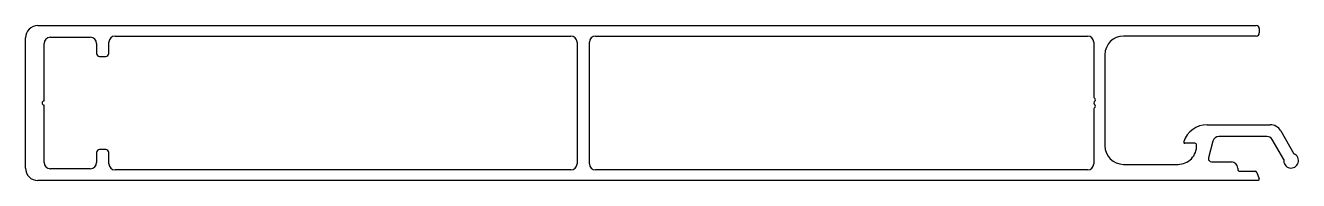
# Model space of a CAD drawing. Extents: x 2 to 208, y 3 to 28.
import ezdxf

# ---------------------------------------------------------------- set-up
doc = ezdxf.new("R2010")
doc.units = 0
doc.layers.get('0').update_dxf_attribs({"linetype": 'CONTINUOUS'})

msp = doc.modelspace()

# ---------------------------------------------------------------- linework, layer by layer
for p, q in [((4.32, 27.52), (201.57, 27.52)), ((202.07, 27.02), (202.07, 26.32)), ((2.32, 4.52), (2.32, 25.52)), ((6.32, 25.62), (12.82, 25.62)), ((15.82, 23.02), (15.82, 24.82)), ((16.82, 25.82), (90.62, 25.82)), ((91.62, 24.82), (91.62, 5.22)), ((93.62, 5.22), (93.62, 24.82)), ((94.62, 25.82), (174.27, 25.82)), ((175.27, 24.82), (175.27, 16.04)), ((201.57, 25.82), (180.07, 25.82)), ((5.32, 15.37), (5.32, 24.62)), ((13.82, 24.62), (13.82, 23.02)), ((177.07, 22.82), (177.07, 8.12)), ((14.32, 22.52), (15.32, 22.52)), ((5.32, 5.42), (5.32, 14.67)), ((175.34, 15.86), (175.5, 15.71)), ((175.5, 15.35), (175.34, 15.2)), ((175.34, 14.84), (175.5, 14.69)), ((175.27, 14), (175.27, 5.22)), ((175.5, 14.34), (175.34, 14.18)), ((193.62, 11.52), (203.81, 11.52)), ((205.54, 10.52), (207.67, 6.83)), ((191.62, 8.52), (190.02, 8.52)), ((194.57, 8.88), (193.84, 6.15)), ((203.29, 9.62), (195.53, 9.62)), ((206.03, 5.88), (204.16, 9.12)), ((13.82, 7.02), (13.82, 5.42)), ((15.32, 7.52), (14.32, 7.52)), ((15.82, 5.22), (15.82, 7.02)), ((12.82, 4.42), (6.32, 4.42)), ((90.62, 4.22), (16.82, 4.22)), ((174.27, 4.22), (94.62, 4.22)), ((180.07, 5.12), (188.92, 5.12)), ((194.32, 5.52), (197.57, 5.52)), ((198.57, 4.52), (198.57, 4.32)), ((201.87, 2.52), (4.32, 2.52)), ((198.87, 4.02), (201.4, 4.02)), ((201.68, 3.82), (202.06, 2.79))]:
    msp.add_line(p, q)
for centre, radius, start, end in [((4.32, 25.52), 2, 90, 180), ((201.57, 27.02), 0.5, 360, 90), ((6.32, 24.62), 1, 90, 180), ((12.82, 24.62), 1, 0, 90), ((16.82, 24.82), 1, 90, 180), ((90.62, 24.82), 1, 0, 90), ((94.62, 24.82), 1, 90, 180), ((174.27, 24.82), 1, 0, 90), ((180.07, 22.82), 3, 90, 180), ((201.57, 26.32), 0.5, 270, 0), ((14.32, 23.02), 0.5, 180, 270), ((15.32, 23.02), 0.5, 270, 0), ((5.37, 15.02), 0.35, 98.2132, 261.7868), ((175.52, 16.04), 0.25, 180, 225), ((175.52, 15.02), 0.25, 135, 225), ((175.32, 15.53), 0.25, 315, 45), ((175.32, 14.51), 0.25, 315, 45), ((175.52, 14), 0.25, 135, 180), ((193.62, 7.52), 4, 90, 161.5915), ((203.81, 9.52), 2, 30, 90), ((190.02, 8.72), 0.2, 161.5915, 270), ((191.62, 8.22), 0.3, 0, 90), ((195.53, 8.62), 1, 90, 165), ((203.29, 8.62), 1, 30, 90), ((14.32, 7.02), 0.5, 90, 180), ((15.32, 7.02), 0.5, 0, 90), ((180.07, 8.12), 3, 180, 270), ((188.92, 8.12), 3, 270, 1.8784), ((207.22, 5.72), 1.2, 172.3415, 67.6585), ((4.32, 4.52), 2, 180, 270), ((6.32, 5.42), 1, 180, 270), ((12.82, 5.42), 1, 270, 0), ((16.82, 5.22), 1, 180, 270), ((90.62, 5.22), 1, 270, 0), ((94.62, 5.22), 1, 180, 270), ((174.27, 5.22), 1, 270, 0), ((194.32, 6.02), 0.5, 165, 270), ((197.57, 4.52), 1, 0, 90), ((198.87, 4.32), 0.3, 180, 270), ((201.4, 3.72), 0.3, 20, 90), ((201.87, 2.72), 0.2, 270, 20)]:
    msp.add_arc(centre, radius, start, end)

doc.saveas('drawing.dxf')
